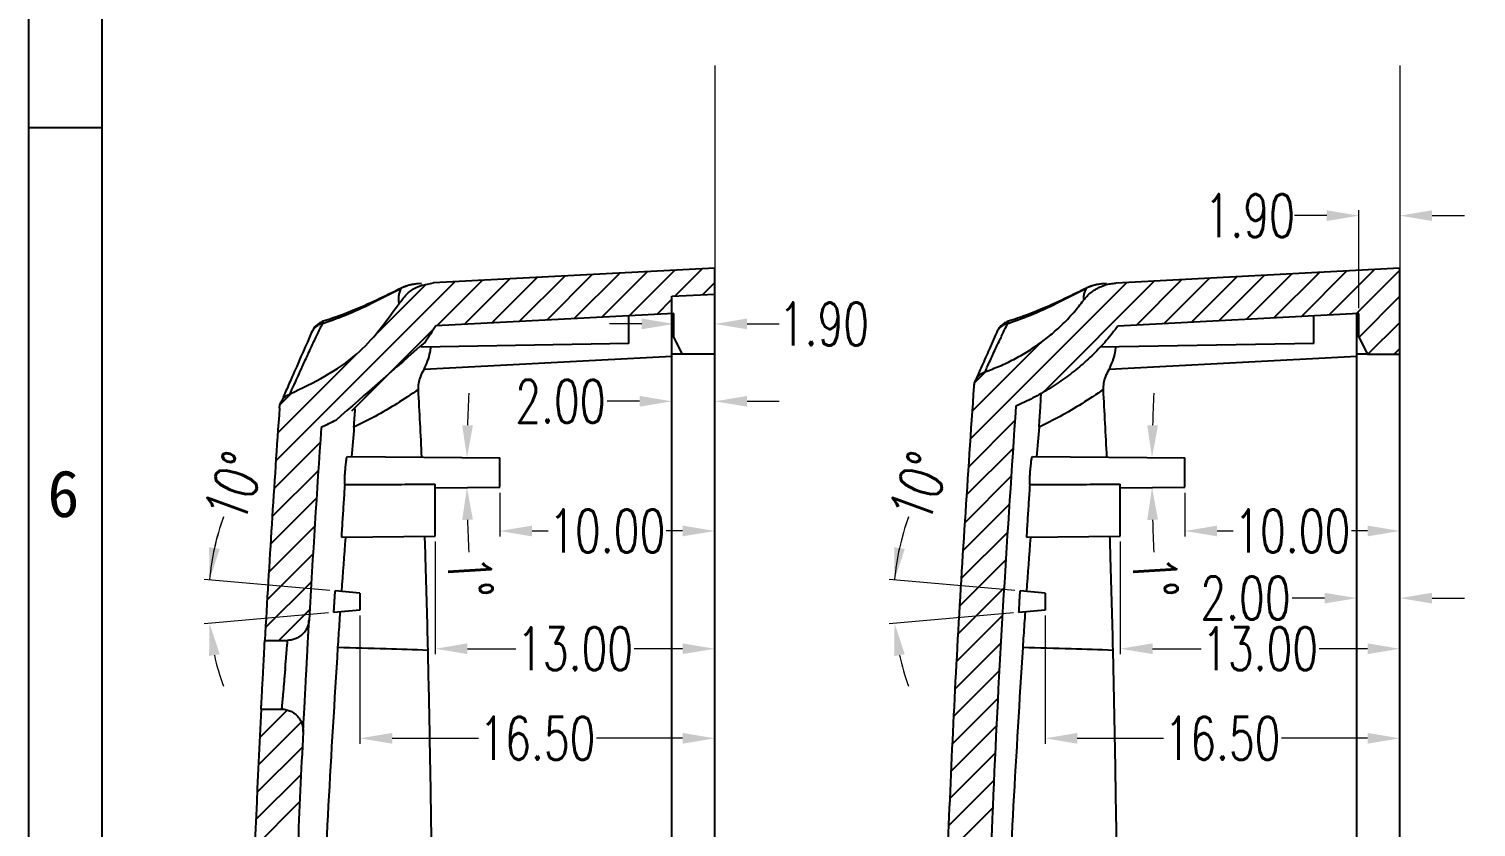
# Model space of a CAD drawing. Header units: millimetres. Extents: x 52832 to 53470, y -6025 to -5739.
# Drawn here: x 53049.9 to 53117.2, y -5846.5 to -5809.4 of the extents above; entities that cross this region are included whole.
import ezdxf
from ezdxf.enums import TextEntityAlignment as Align

# ---------------------------------------------------------------- set-up
doc = ezdxf.new("R2010")
doc.units = ezdxf.units.MM
doc.linetypes.add('CENTER', pattern=[0.6, 0.375, -0.075, 0.075, -0.075])
doc.layers.get('0').update_dxf_attribs({"linetype": 'CONTINUOUS'})
doc.layers.get('Defpoints').update_dxf_attribs({"linetype": 'CONTINUOUS'})
doc.layers.add('dim', color=82, linetype='CONTINUOUS', lineweight=9)
doc.layers.add('part', color=7, linetype='CONTINUOUS', lineweight=20)
doc.styles.get("Standard").update_dxf_attribs({"font": 'romans.shx', "width": 0.7})
doc.styles.add('宋体', font='SimSun.ttf', dxfattribs={"width": 0.7})
doc.dimstyles.new('03', dxfattribs={"dimscale": 0.5, "dimtxt": 4, "dimasz": 3, "dimexe": 0.5, "dimexo": 0.5, "dimgap": 0.09, "dimtad": 0, "dimzin": 0, "dimdsep": 46, "dimtxsty": 'Standard', "dimcen": 0, "dimclrd": 256, "dimclre": 256, "dimclrt": 6, "dimazin": 2, "dimtp": 0.01, "dimtm": 0.01, "dimtfac": 1, "dimtofl": 0, "dimtmove": 0, "dimatfit": 0, "dimfxl": 0, "dimtolj": 1, "dimtzin": 0, "dimlwd": -1, "dimlwe": -1, "dimarcsym": 0})

# ---------------------------------------------------------------- blocks, each defined once
blk = doc.blocks.new('*D1066')
at = {"layer": 'Defpoints', "color": 0}
for p in [(53113.683, -5818.078), (53113.683, -5818.078), (53111.783, -5822.624)]:
    blk.add_point(p, dxfattribs=at)
at = {"layer": 'dim'}
for p, q in [((53110.283, -5818.078), (53108.783, -5818.078)), ((53111.783, -5822.374), (53111.783, -5817.828)), ((53115.183, -5818.078), (53116.683, -5818.078))]:
    blk.add_line(p, q, dxfattribs=at)
for points in [[(53110.283, -5817.828), (53110.283, -5818.328), (53111.783, -5818.078)], [(53115.183, -5817.828), (53115.183, -5818.328), (53113.683, -5818.078)]]:
    blk.add_solid(points, dxfattribs=at)
at = {"layer": 'dim', "color": 6, "insert": (53106.704, -5818.078), "char_height": 2, "attachment_point": 5}
blk.add_mtext('\\A1;1.90', dxfattribs=at)
blk = doc.blocks.new('*D1067')
at = {"layer": 'Defpoints', "color": 0}
for p in [(53111.683, -5835.859), (53113.683, -5835.859), (53113.683, -5835.859)]:
    blk.add_point(p, dxfattribs=at)
at = {"layer": 'dim'}
for p, q in [((53110.183, -5835.859), (53108.683, -5835.859)), ((53115.183, -5835.859), (53116.683, -5835.859))]:
    blk.add_line(p, q, dxfattribs=at)
for points in [[(53110.183, -5835.609), (53110.183, -5836.109), (53111.683, -5835.859)], [(53115.183, -5835.609), (53115.183, -5836.109), (53113.683, -5835.859)]]:
    blk.add_solid(points, dxfattribs=at)
at = {"layer": 'dim', "color": 6, "insert": (53106.504, -5835.859), "char_height": 2, "attachment_point": 5}
blk.add_mtext('\\A1;2.00', dxfattribs=at)
blk = doc.blocks.new('*D1068')
at = {"layer": 'Defpoints', "color": 0}
for p in [(53100.683, -5832.984), (53113.683, -5838.212), (53113.683, -5838.212)]:
    blk.add_point(p, dxfattribs=at)
at = {"layer": 'dim'}
for p, q in [((53100.683, -5833.234), (53100.683, -5838.462)), ((53102.183, -5838.212), (53104.438, -5838.212)), ((53112.183, -5838.212), (53109.928, -5838.212))]:
    blk.add_line(p, q, dxfattribs=at)
for points in [[(53102.183, -5837.962), (53102.183, -5838.462), (53100.683, -5838.212)], [(53112.183, -5837.962), (53112.183, -5838.462), (53113.683, -5838.212)]]:
    blk.add_solid(points, dxfattribs=at)
at = {"layer": 'dim', "color": 6, "insert": (53107.183, -5838.212), "char_height": 2, "attachment_point": 5}
blk.add_mtext('\\A1;13.00', dxfattribs=at)
blk = doc.blocks.new('*D1069')
at = {"layer": 'Defpoints', "color": 0}
for p in [(53103.683, -5830.708), (53113.683, -5832.738), (53113.683, -5832.738)]:
    blk.add_point(p, dxfattribs=at)
at = {"layer": 'dim'}
for p, q in [((53103.683, -5830.958), (53103.683, -5832.988)), ((53105.183, -5832.738), (53105.938, -5832.738)), ((53112.183, -5832.738), (53111.428, -5832.738))]:
    blk.add_line(p, q, dxfattribs=at)
for points in [[(53105.183, -5832.488), (53105.183, -5832.988), (53103.683, -5832.738)], [(53112.183, -5832.488), (53112.183, -5832.988), (53113.683, -5832.738)]]:
    blk.add_solid(points, dxfattribs=at)
at = {"layer": 'dim', "color": 6, "insert": (53108.683, -5832.738), "char_height": 2, "attachment_point": 5}
blk.add_mtext('\\A1;10.00', dxfattribs=at)
blk = doc.blocks.new('*D1070')
at = {"layer": 'Defpoints', "color": 0}
for p in [(53097.183, -5836.416), (53113.683, -5842.376), (53113.683, -5842.376)]:
    blk.add_point(p, dxfattribs=at)
at = {"layer": 'dim'}
for p, q in [((53097.183, -5836.666), (53097.183, -5842.626)), ((53098.683, -5842.376), (53102.688, -5842.376)), ((53112.183, -5842.376), (53108.178, -5842.376))]:
    blk.add_line(p, q, dxfattribs=at)
for points in [[(53098.683, -5842.126), (53098.683, -5842.626), (53097.183, -5842.376)], [(53112.183, -5842.126), (53112.183, -5842.626), (53113.683, -5842.376)]]:
    blk.add_solid(points, dxfattribs=at)
at = {"layer": 'dim', "color": 6, "insert": (53105.433, -5842.376), "char_height": 2, "attachment_point": 5}
blk.add_mtext('\\A1;16.50', dxfattribs=at)
blk = doc.blocks.new('*D1071')
at = {"layer": 'Defpoints', "color": 0}
for p in [(53096.603, -5829.274), (53103.683, -5829.336), (53102.156, -5829.789), (53100.683, -5830.734), (53103.683, -5830.708)]:
    blk.add_point(p, dxfattribs=at)
at = {"layer": 'dim'}
for start, end in [(177.35413, 178.42707), (181.57293, 182.64587)]:
    blk.add_arc((53182.258, -5830.022), 80.103, start, end, dxfattribs=at)
for points in [[(53102.436, -5827.828), (53101.936, -5827.819), (53102.159, -5829.323)], [(53101.936, -5832.225), (53102.436, -5832.216), (53102.159, -5830.721)]]:
    blk.add_solid(points, dxfattribs=at)
at = {"layer": 'dim', "color": 6, "insert": (53102.302, -5834.87), "char_height": 2, "attachment_point": 5, "rotation": 273.47002}
blk.add_mtext('\\A1;1°', dxfattribs=at)
blk = doc.blocks.new('*D1072')
at = {"layer": 'Defpoints', "color": 0}
for p in [(53096.028, -5835.527), (53097.183, -5835.628), (53090.148, -5836.358), (53095.969, -5836.522), (53097.183, -5836.416)]:
    blk.add_point(p, dxfattribs=at)
at = {"layer": 'dim'}
for p, q in [((53095.779, -5835.505), (53089.938, -5834.994)), ((53095.72, -5836.544), (53089.938, -5837.05))]:
    blk.add_line(p, q, dxfattribs=at)
for start, end in [(160.06381, 175), (160.09556, 167.54778), (192.45222, 199.90444)]:
    blk.add_arc((53101.684, -5836.022), 11.541, start, end, dxfattribs=at)
for points in [[(53090.661, -5833.571), (53090.167, -5833.495), (53090.187, -5835.016)], [(53090.167, -5838.548), (53090.661, -5838.472), (53090.187, -5837.028)]]:
    blk.add_solid(points, dxfattribs=at)
at = {"layer": 'dim', "color": 6, "insert": (53091.339, -5830.697), "char_height": 2, "attachment_point": 5, "rotation": 70.06381}
blk.add_mtext('\\A1;10°', dxfattribs=at)
blk = doc.blocks.new('*D1096')
at = {"layer": 'Defpoints', "color": 0}
for p in [(53065.327, -5836.416), (53081.827, -5842.376), (53081.827, -5842.376)]:
    blk.add_point(p, dxfattribs=at)
at = {"layer": 'dim'}
for p, q in [((53065.327, -5836.666), (53065.327, -5842.626)), ((53066.827, -5842.376), (53070.832, -5842.376)), ((53080.327, -5842.376), (53076.322, -5842.376))]:
    blk.add_line(p, q, dxfattribs=at)
for points in [[(53066.827, -5842.126), (53066.827, -5842.626), (53065.327, -5842.376)], [(53080.327, -5842.126), (53080.327, -5842.626), (53081.827, -5842.376)]]:
    blk.add_solid(points, dxfattribs=at)
at = {"layer": 'dim', "color": 6, "insert": (53073.577, -5842.376), "char_height": 2, "attachment_point": 5}
blk.add_mtext('\\A1;16.50', dxfattribs=at)
blk = doc.blocks.new('*D1094')
at = {"layer": 'Defpoints', "color": 0}
for p in [(53068.827, -5832.984), (53081.827, -5838.212), (53081.827, -5838.212)]:
    blk.add_point(p, dxfattribs=at)
at = {"layer": 'dim'}
for p, q in [((53068.827, -5833.234), (53068.827, -5838.462)), ((53070.327, -5838.212), (53072.582, -5838.212)), ((53080.327, -5838.212), (53078.072, -5838.212))]:
    blk.add_line(p, q, dxfattribs=at)
for points in [[(53070.327, -5837.962), (53070.327, -5838.462), (53068.827, -5838.212)], [(53080.327, -5837.962), (53080.327, -5838.462), (53081.827, -5838.212)]]:
    blk.add_solid(points, dxfattribs=at)
at = {"layer": 'dim', "color": 6, "insert": (53075.327, -5838.212), "char_height": 2, "attachment_point": 5}
blk.add_mtext('\\A1;13.00', dxfattribs=at)
blk = doc.blocks.new('*D1095')
at = {"layer": 'Defpoints', "color": 0}
for p in [(53071.827, -5830.708), (53081.827, -5832.738), (53081.827, -5832.738)]:
    blk.add_point(p, dxfattribs=at)
at = {"layer": 'dim'}
for p, q in [((53071.827, -5830.958), (53071.827, -5832.988)), ((53073.327, -5832.738), (53074.082, -5832.738)), ((53080.327, -5832.738), (53079.572, -5832.738))]:
    blk.add_line(p, q, dxfattribs=at)
for points in [[(53073.327, -5832.488), (53073.327, -5832.988), (53071.827, -5832.738)], [(53080.327, -5832.488), (53080.327, -5832.988), (53081.827, -5832.738)]]:
    blk.add_solid(points, dxfattribs=at)
at = {"layer": 'dim', "color": 6, "insert": (53076.827, -5832.738), "char_height": 2, "attachment_point": 5}
blk.add_mtext('\\A1;10.00', dxfattribs=at)
blk = doc.blocks.new('*D1097')
at = {"layer": 'Defpoints', "color": 0}
for p in [(53064.747, -5829.274), (53071.827, -5829.336), (53070.3, -5829.789), (53068.827, -5830.734), (53071.827, -5830.708)]:
    blk.add_point(p, dxfattribs=at)
at = {"layer": 'dim'}
for start, end in [(177.35413, 178.42707), (181.57293, 182.64587)]:
    blk.add_arc((53150.402, -5830.022), 80.103, start, end, dxfattribs=at)
for points in [[(53070.58, -5827.828), (53070.08, -5827.819), (53070.303, -5829.323)], [(53070.08, -5832.225), (53070.58, -5832.216), (53070.303, -5830.721)]]:
    blk.add_solid(points, dxfattribs=at)
at = {"layer": 'dim', "color": 6, "insert": (53070.447, -5834.87), "char_height": 2, "attachment_point": 5, "rotation": 273.47002}
blk.add_mtext('\\A1;1°', dxfattribs=at)
blk = doc.blocks.new('*D1098')
at = {"layer": 'Defpoints', "color": 0}
for p in [(53064.172, -5835.527), (53065.327, -5835.628), (53058.292, -5836.358), (53064.114, -5836.522), (53065.327, -5836.416)]:
    blk.add_point(p, dxfattribs=at)
at = {"layer": 'dim'}
for p, q in [((53063.923, -5835.505), (53058.082, -5834.994)), ((53063.865, -5836.544), (53058.082, -5837.05))]:
    blk.add_line(p, q, dxfattribs=at)
for start, end in [(160.06381, 175), (160.09556, 167.54778), (192.45222, 199.90444)]:
    blk.add_arc((53069.828, -5836.022), 11.541, start, end, dxfattribs=at)
for points in [[(53058.806, -5833.571), (53058.311, -5833.495), (53058.331, -5835.016)], [(53058.311, -5838.548), (53058.806, -5838.472), (53058.331, -5837.028)]]:
    blk.add_solid(points, dxfattribs=at)
at = {"layer": 'dim', "color": 6, "insert": (53059.483, -5830.697), "char_height": 2, "attachment_point": 5, "rotation": 70.06381}
blk.add_mtext('\\A1;10°', dxfattribs=at)
blk = doc.blocks.new('*D1115')
at = {"layer": 'Defpoints', "color": 0}
for p in [(53079.927, -5823.111), (53081.827, -5823.111), (53081.827, -5823.111)]:
    blk.add_point(p, dxfattribs=at)
at = {"layer": 'dim'}
for p, q in [((53078.427, -5823.111), (53076.927, -5823.111)), ((53083.327, -5823.111), (53084.827, -5823.111))]:
    blk.add_line(p, q, dxfattribs=at)
for points in [[(53078.427, -5822.861), (53078.427, -5823.361), (53079.927, -5823.111)], [(53083.327, -5822.861), (53083.327, -5823.361), (53081.827, -5823.111)]]:
    blk.add_solid(points, dxfattribs=at)
at = {"layer": 'dim', "color": 6, "insert": (53086.905, -5823.111), "char_height": 2, "attachment_point": 5}
blk.add_mtext('\\A1;1.90', dxfattribs=at)
blk = doc.blocks.new('*D1116')
at = {"layer": 'Defpoints', "color": 0}
for p in [(53079.827, -5826.709), (53081.827, -5826.709), (53081.827, -5826.709)]:
    blk.add_point(p, dxfattribs=at)
at = {"layer": 'dim'}
for p, q in [((53078.327, -5826.709), (53076.827, -5826.709)), ((53083.327, -5826.709), (53084.827, -5826.709))]:
    blk.add_line(p, q, dxfattribs=at)
for points in [[(53078.327, -5826.459), (53078.327, -5826.959), (53079.827, -5826.709)], [(53083.327, -5826.459), (53083.327, -5826.959), (53081.827, -5826.709)]]:
    blk.add_solid(points, dxfattribs=at)
at = {"layer": 'dim', "color": 6, "insert": (53074.648, -5826.709), "char_height": 2, "attachment_point": 5}
blk.add_mtext('\\A1;2.00', dxfattribs=at)
blk = doc.blocks.new('sa3l')
blk.add_line((11.66, 361.58), (5.83, 361.58))
for points in [[(5.83, 5.83), (5.83, 484.06), (340.59, 484.06), (340.59, 5.83)], [(11.66, 11.66), (11.66, 478.22), (334.76, 478.22), (334.76, 11.66)]]:
    blk.add_lwpolyline(points, close=True)
at = {"style": '宋体'}
blk.add_text('6', height=3.73, dxfattribs=at).set_placement((8.57, 332.48), align=Align.MIDDLE)

msp = doc.modelspace()

# ---------------------------------------------------------------- linework, layer by layer
at = {"color": 7, "linetype": 'Continuous'}
for p, q in [((53081.827, -5820.522), (53068.749, -5821.207)), ((53081.827, -5930.503), (53081.827, -5820.522)), ((53113.683, -5820.522), (53100.484, -5821.214)), ((53113.683, -5930.503), (53113.683, -5820.522)), ((53067.253, -5821.448), (53067.254, -5821.448)), ((53067.254, -5821.448), (53067.274, -5821.441)), ((53068.188, -5821.237), (53068.033, -5821.245)), ((53099.109, -5821.448), (53099.13, -5821.441)), ((53099.109, -5821.448), (53099.109, -5821.448)), ((53100.044, -5821.237), (53099.889, -5821.245)), ((53079.827, -5821.827), (53081.827, -5821.722)), ((53079.827, -5930.153), (53079.827, -5821.827)), ((53079.927, -5822.624), (53068.848, -5823.205)), ((53077.827, -5824.022), (53077.827, -5822.734)), ((53079.927, -5823.722), (53079.927, -5822.624)), ((53111.783, -5822.624), (53100.576, -5823.211)), ((53109.683, -5824.022), (53109.683, -5822.734)), ((53111.683, -5930.414), (53111.683, -5822.629)), ((53111.783, -5823.722), (53111.783, -5822.624)), ((53063.08, -5823.502), (53063.08, -5823.502)), ((53063.596, -5823.088), (53063.622, -5822.988)), ((53094.936, -5823.502), (53094.936, -5823.502)), ((53095.452, -5823.088), (53095.478, -5822.988)), ((53077.827, -5824.022), (53068.171, -5824.19)), ((53080.327, -5824.522), (53079.927, -5823.722)), ((53109.683, -5824.022), (53099.736, -5824.195)), ((53111.783, -5823.722), (53112.183, -5824.522)), ((53079.827, -5824.627), (53068.305, -5825.231)), ((53080.327, -5824.516), (53079.827, -5824.516)), ((53081.827, -5824.522), (53080.327, -5824.522)), ((53111.683, -5824.627), (53100.161, -5825.231)), ((53112.183, -5824.516), (53111.683, -5824.516)), ((53112.183, -5824.522), (53113.683, -5824.522)), ((53063.527, -5827.928), (53063.527, -5827.928)), ((53064.747, -5829.274), (53071.827, -5829.336)), ((53071.827, -5830.708), (53071.827, -5829.336)), ((53096.603, -5829.274), (53103.683, -5829.336)), ((53103.683, -5830.708), (53103.683, -5829.336)), ((53068.827, -5832.984), (53068.827, -5830.564)), ((53068.827, -5830.734), (53071.827, -5830.708)), ((53100.683, -5832.984), (53100.683, -5830.564)), ((53100.683, -5830.734), (53103.683, -5830.708)), ((53064.461, -5833.022), (53068.827, -5832.984)), ((53096.317, -5833.022), (53100.683, -5832.984)), ((53065.327, -5835.628), (53064.172, -5835.527)), ((53065.327, -5835.628), (53065.327, -5836.416)), ((53097.183, -5835.628), (53096.028, -5835.527)), ((53097.183, -5835.628), (53097.183, -5836.416)), ((53065.327, -5836.416), (53064.114, -5836.522)), ((53097.183, -5836.416), (53095.969, -5836.522)), ((53060.902, -5837.822), (53061.96, -5837.822)), ((53060.731, -5841.022), (53061.682, -5841.022))]:
    msp.add_line(p, q, dxfattribs=at)
at = {"color": 5, "linetype": 'Continuous'}
for p, q in [((53072.736, -5823.001), (53074.849, -5820.888)), ((53074.014, -5822.934), (53076.128, -5820.821)), ((53075.293, -5822.867), (53077.406, -5820.754)), ((53076.572, -5822.8), (53078.685, -5820.687)), ((53077.85, -5822.733), (53079.964, -5820.62)), ((53079.976, -5821.819), (53081.242, -5820.553)), ((53103.99, -5823.033), (53106.104, -5820.919)), ((53105.27, -5822.966), (53107.383, -5820.852)), ((53106.549, -5822.898), (53108.662, -5820.785)), ((53107.828, -5822.831), (53109.942, -5820.718)), ((53109.108, -5822.764), (53111.221, -5820.651)), ((53110.387, -5822.697), (53112.501, -5820.584)), ((53111.666, -5822.63), (53113.683, -5820.614)), ((53061.421, -5829.469), (53069.735, -5821.156)), ((53066.149, -5823.53), (53068.426, -5821.253)), ((53068.9, -5823.202), (53071.013, -5821.089)), ((53070.178, -5823.135), (53072.292, -5821.022)), ((53071.457, -5823.068), (53073.571, -5820.955)), ((53081.255, -5821.752), (53081.827, -5821.18)), ((53093.733, -5828.44), (53100.986, -5821.187)), ((53097.106, -5826.279), (53102.266, -5821.12)), ((53101.431, -5823.167), (53103.545, -5821.053)), ((53102.711, -5823.1), (53104.824, -5820.986)), ((53079.129, -5822.666), (53079.827, -5821.968)), ((53099.132, -5821.829), (53099.147, -5821.814)), ((53111.784, -5823.725), (53113.683, -5821.826)), ((53064.943, -5827.159), (53068.753, -5823.348)), ((53112.199, -5824.522), (53113.683, -5823.039)), ((53093.816, -5827.145), (53096.974, -5823.987)), ((53113.412, -5824.522), (53113.683, -5824.251)), ((53061.508, -5828.17), (53065.193, -5824.486)), ((53093.92, -5825.829), (53094.426, -5825.323)), ((53061.616, -5826.851), (53062.122, -5826.345)), ((53093.651, -5829.735), (53095.785, -5827.601)), ((53061.334, -5830.768), (53063.48, -5828.622)), ((53093.569, -5831.029), (53095.7, -5828.898)), ((53061.246, -5832.067), (53063.394, -5829.92)), ((53093.486, -5832.324), (53095.616, -5830.195)), ((53061.167, -5833.358), (53063.307, -5831.218)), ((53093.404, -5833.619), (53095.531, -5831.492)), ((53061.09, -5834.646), (53063.221, -5832.516)), ((53093.322, -5834.913), (53095.447, -5832.788)), ((53061.014, -5835.935), (53063.143, -5833.805)), ((53093.239, -5836.208), (53095.362, -5834.085)), ((53060.937, -5837.223), (53063.065, -5835.095)), ((53093.157, -5837.503), (53095.278, -5835.382)), ((53061.55, -5837.822), (53062.988, -5836.384)), ((53093.079, -5838.793), (53095.206, -5836.666)), ((53093.021, -5840.063), (53095.139, -5837.945)), ((53092.964, -5841.333), (53095.072, -5839.225)), ((53060.669, -5842.338), (53061.941, -5841.065)), ((53060.729, -5841.066), (53060.773, -5841.022)), ((53092.906, -5842.603), (53095.005, -5840.504)), ((53060.608, -5843.61), (53062.589, -5841.629)), ((53092.848, -5843.873), (53094.938, -5841.784)), ((53060.548, -5844.881), (53062.649, -5842.781)), ((53092.79, -5845.143), (53094.87, -5843.063)), ((53060.489, -5846.152), (53062.591, -5844.051)), ((53092.732, -5846.413), (53094.803, -5844.343)), ((53060.438, -5847.414), (53062.533, -5845.32)), ((53092.675, -5847.684), (53094.751, -5845.607))]:
    msp.add_line(p, q, dxfattribs=at)
at = {"color": 7, "linetype": 'Continuous'}
for centre, radius, start, end in [((53757.573, -5876.522), 697.746, 175.931327, 176.820497), ((53757.576, -5876.522), 695.748, 175.994973, 176.733708), ((53757.573, -5876.522), 697.746, 177.083639, 177.893674), ((53757.576, -5876.522), 695.748, 177.161927, 178.061792)]:
    msp.add_arc(centre, radius, start, end, dxfattribs=at)
for points in [[(53067.253, -5821.447), (53066.805, -5821.668), (53065.683, -5822.198), (53064.462, -5822.703), (53063.623, -5822.988)], [(53063.652, -5823.07), (53064.797, -5822.64), (53066.018, -5822.076), (53067.254, -5821.449)], [(53067.264, -5821.452), (53067.202, -5821.544), (53067.159, -5821.642), (53067.135, -5821.731), (53067.124, -5821.811), (53067.118, -5821.879), (53067.116, -5821.937), (53067.117, -5821.987), (53067.119, -5822.03), (53067.125, -5822.095), (53067.131, -5822.139), (53067.137, -5822.17)], [(53067.384, -5821.39), (53067.254, -5821.448)], [(53067.254, -5821.449), (53067.273, -5821.439)], [(53067.273, -5821.441), (53067.265, -5821.451)], [(53067.452, -5821.365), (53067.273, -5821.441)], [(53068.033, -5821.245), (53067.702, -5821.29), (53067.384, -5821.39)], [(53067.518, -5821.342), (53067.452, -5821.365)], [(53067.487, -5821.74), (53067.822, -5821.488), (53068.197, -5821.314)], [(53067.624, -5821.31), (53067.518, -5821.342)], [(53067.737, -5821.283), (53067.646, -5821.304), (53067.624, -5821.31)], [(53068.036, -5821.245), (53067.737, -5821.283)], [(53068.197, -5821.314), (53068.741, -5821.208)], [(53099.108, -5821.447), (53098.661, -5821.668), (53097.539, -5822.198), (53096.317, -5822.703), (53095.479, -5822.988)], [(53095.508, -5823.07), (53096.653, -5822.64), (53097.874, -5822.076), (53099.109, -5821.449)], [(53099.12, -5821.452), (53099.058, -5821.544), (53099.015, -5821.641), (53098.991, -5821.731), (53098.979, -5821.811), (53098.971, -5821.937), (53098.974, -5822.015)], [(53098.974, -5822.014), (53099.137, -5821.823), (53099.322, -5821.654), (53099.527, -5821.509), (53099.749, -5821.391), (53099.983, -5821.302), (53100.227, -5821.242), (53100.477, -5821.214)], [(53099.239, -5821.39), (53099.109, -5821.448)], [(53099.109, -5821.449), (53099.129, -5821.439)], [(53099.129, -5821.441), (53099.12, -5821.451)], [(53099.307, -5821.365), (53099.129, -5821.441)], [(53099.889, -5821.245), (53099.558, -5821.29), (53099.239, -5821.39)], [(53099.374, -5821.342), (53099.307, -5821.365)], [(53099.48, -5821.31), (53099.374, -5821.342)], [(53099.593, -5821.283), (53099.502, -5821.304), (53099.48, -5821.31)], [(53099.892, -5821.245), (53099.593, -5821.283)], [(53062.071, -5826.366), (53065.169, -5824.518), (53067.136, -5822.171)], [(53067.137, -5822.17), (53067.487, -5821.74)], [(53094.392, -5825.336), (53095.071, -5825.073), (53095.726, -5824.762), (53096.352, -5824.406), (53096.948, -5824.008), (53097.509, -5823.568), (53098.034, -5823.089), (53098.522, -5822.573), (53098.969, -5822.021)], [(53063.08, -5823.502), (53062.284, -5825.31), (53062.006, -5825.947)], [(53063.375, -5823.172), (53063.363, -5823.179), (53063.196, -5823.323), (53063.08, -5823.502)], [(53063.365, -5823.123), (53063.197, -5823.298), (53063.107, -5823.449), (53063.081, -5823.503)], [(53063.335, -5823.623), (53063.594, -5823.088)], [(53063.557, -5823.012), (53063.365, -5823.123)], [(53063.594, -5823.088), (53063.375, -5823.172)], [(53063.622, -5822.988), (53063.557, -5823.012)], [(53063.596, -5823.088), (53063.652, -5823.07)], [(53068.848, -5823.205), (53068.352, -5823.957)], [(53094.936, -5823.502), (53094.545, -5824.388), (53094.205, -5825.161)], [(53095.23, -5823.172), (53095.219, -5823.179), (53095.051, -5823.323), (53094.936, -5823.502)], [(53095.221, -5823.123), (53095.053, -5823.298), (53094.962, -5823.449), (53094.937, -5823.503)], [(53095.19, -5823.624), (53095.45, -5823.088)], [(53095.413, -5823.012), (53095.221, -5823.123)], [(53095.45, -5823.088), (53095.23, -5823.172)], [(53095.478, -5822.988), (53095.413, -5823.012)], [(53095.452, -5823.088), (53095.508, -5823.07)], [(53100.576, -5823.211), (53100.029, -5823.887), (53099.431, -5824.518), (53098.787, -5825.103), (53098.103, -5825.639), (53097.38, -5826.123), (53096.622, -5826.555), (53095.828, -5826.932)], [(53062.217, -5826.043), (53062.281, -5825.903), (53062.445, -5825.543), (53062.656, -5825.079), (53062.916, -5824.513), (53063.227, -5823.848), (53063.335, -5823.623)], [(53068.352, -5823.957), (53064.199, -5827.597)], [(53068.305, -5825.231), (53068.474, -5824.842), (53068.588, -5824.432), (53068.626, -5824.183)], [(53094.396, -5825.334), (53094.512, -5825.079), (53094.771, -5824.513), (53095.083, -5823.848), (53095.19, -5823.624)], [(53100.161, -5825.231), (53100.33, -5824.842), (53100.444, -5824.432), (53100.482, -5824.183)], [(53068.044, -5826.161), (53068.064, -5825.865), (53068.153, -5825.551), (53068.305, -5825.231)], [(53094.205, -5825.161), (53093.948, -5825.749)], [(53093.949, -5825.749), (53093.994, -5825.663), (53094.101, -5825.522), (53094.237, -5825.41), (53094.396, -5825.334)], [(53099.9, -5826.161), (53099.92, -5825.865), (53100.009, -5825.551), (53100.161, -5825.231)], [(53061.956, -5826.062), (53061.944, -5826.088), (53061.934, -5826.113), (53061.923, -5826.136), (53061.913, -5826.159), (53061.904, -5826.181), (53061.894, -5826.202), (53061.885, -5826.223), (53061.877, -5826.243), (53061.868, -5826.262), (53061.86, -5826.281), (53061.852, -5826.299), (53061.844, -5826.317), (53061.836, -5826.334), (53061.829, -5826.351), (53061.822, -5826.368), (53061.815, -5826.384), (53061.808, -5826.399), (53061.803, -5826.41)], [(53062.006, -5825.947), (53061.862, -5826.275)], [(53062.006, -5825.947), (53061.992, -5825.978), (53061.98, -5826.008), (53061.967, -5826.036), (53061.956, -5826.062)], [(53062.071, -5826.366), (53062.077, -5826.354), (53062.094, -5826.316), (53062.164, -5826.161), (53062.217, -5826.043)], [(53068.044, -5826.161), (53067.035, -5826.82), (53066.032, -5827.409), (53065.049, -5827.906)], [(53068.205, -5829.304), (53068.044, -5826.161)], [(53092.518, -5851.119), (53093.09, -5838.552), (53093.889, -5825.998)], [(53093.889, -5825.998), (53093.921, -5825.824), (53093.949, -5825.749)], [(53099.9, -5826.161), (53098.891, -5826.82), (53097.888, -5827.409), (53096.905, -5827.906)], [(53100.061, -5829.304), (53099.9, -5826.161)], [(53061.586, -5827.015), (53061.616, -5826.847), (53061.686, -5826.691), (53061.788, -5826.554), (53061.918, -5826.443)], [(53061.789, -5826.443), (53061.783, -5826.457), (53061.777, -5826.47), (53061.771, -5826.484), (53061.765, -5826.496), (53061.76, -5826.509), (53061.755, -5826.521), (53061.75, -5826.532), (53061.745, -5826.544)], [(53061.803, -5826.41), (53061.801, -5826.414), (53061.795, -5826.429), (53061.789, -5826.443)], [(53061.918, -5826.443), (53062.071, -5826.366)], [(53095.828, -5826.932), (53095.258, -5835.69), (53094.797, -5844.454), (53094.448, -5853.223)], [(53096.905, -5827.906), (53096.969, -5827.023), (53097.004, -5826.339)], [(53064.199, -5827.597), (53063.527, -5827.928)], [(53065.049, -5827.906), (53065.111, -5827.058)], [(53065.049, -5827.906), (53064.936, -5829.29)], [(53096.905, -5827.906), (53096.792, -5829.29)], [(53064.636, -5830.022), (53064.66, -5829.736), (53064.69, -5829.493), (53064.72, -5829.331), (53064.747, -5829.274)], [(53096.492, -5830.022), (53096.516, -5829.736), (53096.546, -5829.493), (53096.576, -5829.331), (53096.603, -5829.274)], [(53064.619, -5830.58), (53064.619, -5830.42), (53064.625, -5830.229), (53064.636, -5830.022)], [(53096.475, -5830.58), (53096.475, -5830.42), (53096.481, -5830.229), (53096.492, -5830.022)], [(53064.619, -5830.58), (53064.565, -5831.394), (53064.513, -5832.208), (53064.461, -5833.022)], [(53064.619, -5830.58), (53066.024, -5830.575), (53067.427, -5830.569), (53068.827, -5830.564)], [(53096.475, -5830.58), (53096.421, -5831.394), (53096.369, -5832.208), (53096.317, -5833.022)], [(53096.475, -5830.58), (53097.88, -5830.575), (53099.283, -5830.569), (53100.683, -5830.564)], [(53068.493, -5838.287), (53068.38, -5834.057), (53068.346, -5832.988)], [(53100.349, -5838.287), (53100.235, -5834.057), (53100.202, -5832.988)], [(53064.647, -5833.035), (53064.465, -5835.553)], [(53096.502, -5833.035), (53096.321, -5835.553)], [(53064.114, -5836.522), (53064.133, -5836.19), (53064.152, -5835.859), (53064.172, -5835.527)], [(53095.969, -5836.522), (53095.989, -5836.19), (53096.008, -5835.859), (53096.028, -5835.527)], [(53062.958, -5836.88), (53062.945, -5836.994), (53062.922, -5837.095), (53062.853, -5837.272), (53062.76, -5837.423), (53062.646, -5837.55), (53062.512, -5837.656), (53062.357, -5837.741), (53062.176, -5837.799), (53062.073, -5837.816), (53061.959, -5837.823)], [(53062.849, -5838.986), (53062.862, -5838.737), (53062.875, -5838.496), (53062.898, -5838.046), (53062.919, -5837.651), (53062.935, -5837.326), (53062.948, -5837.085), (53062.955, -5836.935), (53062.958, -5836.88)], [(53064.4, -5836.497), (53064.362, -5837.048), (53064.325, -5837.603), (53064.289, -5838.159)], [(53096.256, -5836.497), (53096.218, -5837.048), (53096.181, -5837.603), (53096.144, -5838.159)], [(53060.818, -5839.422), (53060.84, -5839.007), (53060.86, -5838.621), (53060.877, -5838.29), (53060.89, -5838.036), (53060.899, -5837.876), (53060.902, -5837.822)], [(53061.851, -5839.12), (53061.864, -5838.967), (53061.876, -5838.819), (53061.9, -5838.541), (53061.92, -5838.298), (53061.937, -5838.098), (53061.949, -5837.949), (53061.957, -5837.857), (53061.96, -5837.823), (53061.96, -5837.822)], [(53064.289, -5838.159), (53063.854, -5845.514), (53063.516, -5852.75), (53063.429, -5855.025)], [(53068.489, -5838.287), (53066.546, -5838.218), (53064.288, -5838.159)], [(53068.745, -5855.363), (53068.702, -5850.956), (53068.647, -5846.64), (53068.578, -5842.416), (53068.493, -5838.287)], [(53096.144, -5838.159), (53095.709, -5845.514), (53095.372, -5852.75), (53095.285, -5855.025)], [(53100.345, -5838.287), (53098.402, -5838.218), (53096.143, -5838.159)], [(53100.601, -5855.363), (53100.557, -5850.956), (53100.503, -5846.64), (53100.434, -5842.416), (53100.349, -5838.287)], [(53062.826, -5839.422), (53062.834, -5839.275), (53062.841, -5839.13), (53062.849, -5838.986)], [(53060.731, -5841.022), (53060.735, -5840.944), (53060.748, -5840.717), (53060.767, -5840.363), (53060.791, -5839.917), (53060.818, -5839.422)], [(53061.825, -5839.422), (53061.823, -5839.434), (53061.796, -5839.746), (53061.77, -5840.045), (53061.758, -5840.186), (53061.746, -5840.319), (53061.735, -5840.444), (53061.724, -5840.559), (53061.706, -5840.756), (53061.693, -5840.903), (53061.685, -5840.993), (53061.682, -5841.022)], [(53061.825, -5839.422), (53061.826, -5839.411), (53061.827, -5839.4), (53061.827, -5839.389)], [(53061.851, -5839.12), (53061.843, -5839.209), (53061.835, -5839.298), (53061.827, -5839.389)], [(53062.681, -5842.071), (53062.686, -5841.981), (53062.701, -5841.714), (53062.724, -5841.289), (53062.755, -5840.739), (53062.789, -5840.1), (53062.826, -5839.422)], [(53061.682, -5841.021), (53061.803, -5841.028), (53061.912, -5841.048), (53062.104, -5841.115), (53062.268, -5841.211), (53062.407, -5841.332), (53062.521, -5841.476), (53062.609, -5841.645), (53062.666, -5841.84), (53062.68, -5841.95), (53062.681, -5842.07), (53062.681, -5842.072)]]:
    msp.add_spline(points, degree=3, dxfattribs=at)
at = {"layer": 'part', "color": 1, "linetype": 'CENTER', "ltscale": 100}
for p, q in [((53081.827, -5811.091), (53081.827, -5941.952)), ((53113.683, -5811.091), (53113.683, -5941.952))]:
    msp.add_line(p, q, dxfattribs=at)

# ---------------------------------------------------------------- block references
at = {"xscale": 0.5848199999961071, "yscale": 0.5848200000002544, "zscale": 0.58482}
msp.add_blockref('sa3l', (53046.523, -6025.459), dxfattribs=at)

# ---------------------------------------------------------------- dimensions: what is measured, and where the dimension line sits
at = {"layer": 'dim'}
for base, p1, p2, picture, middle in [((53113.683, -5818.078), (53111.783, -5822.624), (53113.683, -5818.078), '*D1066', (53106.704, -5818.078)), ((53081.827, -5826.709), (53079.827, -5826.709), (53081.827, -5826.709), '*D1116', (53074.648, -5826.709)), ((53113.683, -5835.859), (53111.683, -5835.859), (53113.683, -5835.859), '*D1067', (53106.504, -5835.859))]:
    dim = msp.add_linear_dim(base=base, p1=p1, p2=p2, dimstyle='03', dxfattribs=at)
    dim.commit()
    dim.dimension.update_dxf_attribs({"geometry": picture, "text_midpoint": middle, "dimtype": 160})
for base, p1, p2, picture, middle in [((53081.827, -5823.111), (53079.927, -5823.111), (53081.827, -5823.111), '*D1115', (53086.905, -5823.111)), ((53081.827, -5832.738), (53071.827, -5830.708), (53081.827, -5832.738), '*D1095', (53076.827, -5832.738)), ((53113.683, -5832.738), (53103.683, -5830.708), (53113.683, -5832.738), '*D1069', (53108.683, -5832.738)), ((53081.827, -5838.212), (53068.827, -5832.984), (53081.827, -5838.212), '*D1094', (53075.327, -5838.212)), ((53113.683, -5838.212), (53100.683, -5832.984), (53113.683, -5838.212), '*D1068', (53107.183, -5838.212)), ((53081.827, -5842.376), (53065.327, -5836.416), (53081.827, -5842.376), '*D1096', (53073.577, -5842.376)), ((53113.683, -5842.376), (53097.183, -5836.416), (53113.683, -5842.376), '*D1070', (53105.433, -5842.376))]:
    dim = msp.add_linear_dim(base=base, p1=p1, p2=p2, dimstyle='03', dxfattribs=at)
    dim.commit()
    dim.dimension.update_dxf_attribs({"geometry": picture, "text_midpoint": middle})
for base, line1, line2, picture, middle in [((53070.3, -5829.789), ((53064.747, -5829.274), (53071.827, -5829.336)), ((53068.827, -5830.734), (53071.827, -5830.708)), '*D1097', (53070.447, -5834.87)), ((53102.156, -5829.789), ((53096.603, -5829.274), (53103.683, -5829.336)), ((53100.683, -5830.734), (53103.683, -5830.708)), '*D1071', (53102.302, -5834.87))]:
    dim = msp.add_angular_dim_2l(base=base, line1=line1, line2=line2, dimstyle='03', dxfattribs=at)
    dim.commit()
    dim.dimension.update_dxf_attribs({"geometry": picture, "text_midpoint": middle, "dimtype": 162})
for base, line1, line2, picture, middle in [((53058.292, -5836.3575), ((53065.3268, -5835.6281), (53064.1722, -5835.5271)), ((53065.3268, -5836.4157), (53064.1136, -5836.5218)), '*D1098', (53059.4827, -5830.697)), ((53090.1478, -5836.3575), ((53097.1826, -5835.6281), (53096.028, -5835.5271)), ((53097.1826, -5836.4157), (53095.9694, -5836.5218)), '*D1072', (53091.3386, -5830.697))]:
    dim = msp.add_angular_dim_2l(base=base, line1=line1, line2=line2, dimstyle='03', dxfattribs=at)
    dim.commit()
    dim.dimension.update_dxf_attribs({"geometry": picture, "text_midpoint": middle})

doc.saveas('drawing.dxf')
